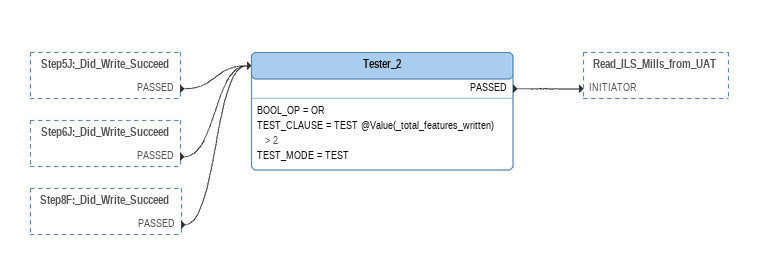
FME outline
Step5J:_Did_Write_Succeed [outside]
    PASSED -> Tester_2
Step6J:_Did_Write_Succeed [outside]
    PASSED -> Tester_2
Step8F:_Did_Write_Succeed [outside]
    PASSED -> Tester_2
Tester_2
    BOOL_OP = OR
    TEST_CLAUSE = TEST @Value(_total_features_written) > 2
    TEST_MODE = TEST
    PASSED -> Read_ILS_Mills_from_UAT [INITIATOR]
